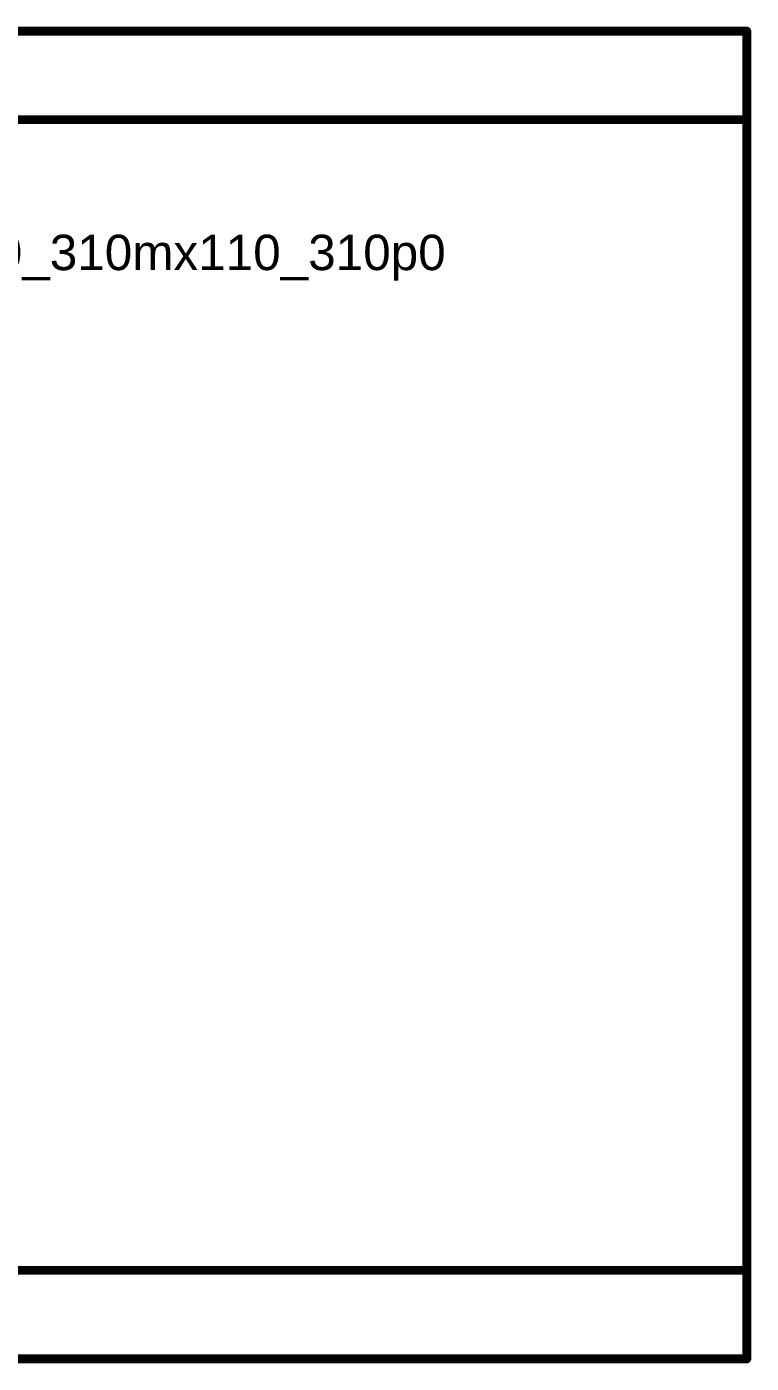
# Model space of a CAD drawing. Header units: inches. Extents: x -5 to 230, y -4 to 159.
# Drawn here: x 183 to 214.2, y 101 to 158.5 of the extents above; entities that cross this region are included whole.
import ezdxf

# ---------------------------------------------------------------- set-up
doc = ezdxf.new("R2010")
doc.units = ezdxf.units.IN
doc.layers.add('Drill Drawing', color=1, linetype='Continuous')
doc.styles.add('Arial', font='', dxfattribs={"height": 0.2})
doc.styles.get('Arial').set_extended_font_data('Arial')

msp = doc.modelspace()

# ---------------------------------------------------------------- linework, layer by layer
at = {"layer": 'Drill Drawing'}
for points in [[(-5.144, 158.342, 0.381, 0.381, 0), (214.048, 158.342, 0.381, 0.381, 0)], [(214.048, 101.192, 0.381, 0.381, 0), (214.048, 158.342, 0.381, 0.381, 0)], [(-5.144, 154.532, 0.381, 0.381, 0), (214.048, 154.532, 0.381, 0.381, 0)], [(-5.144, 105.002, 0.381, 0.381, 0), (214.048, 105.002, 0.381, 0.381, 0)], [(-5.144, 101.192, 0.381, 0.381, 0), (214.048, 101.192, 0.381, 0.381, 0)]]:
    msp.add_lwpolyline(points, format="xyseb", dxfattribs=at)
for points in [[(213.952, 158.342, 0.191, 0.191, 1), (214.143, 158.342, 0.191, 0.191, 1)], [(213.952, 158.342, 0.191, 0.191, 1), (214.143, 158.342, 0.191, 0.191, 1)], [(213.952, 154.532, 0.191, 0.191, 1), (214.143, 154.532, 0.191, 0.191, 1)], [(213.952, 105.002, 0.191, 0.191, 1), (214.143, 105.002, 0.191, 0.191, 1)], [(213.952, 101.192, 0.191, 0.191, 1), (214.143, 101.192, 0.191, 0.191, 1)], [(213.952, 101.192, 0.191, 0.191, 1), (214.143, 101.192, 0.191, 0.191, 1)]]:
    msp.add_lwpolyline(points, format="xyseb", close=True, dxfattribs=at)

# ---------------------------------------------------------------- texts
at = {"layer": 'Drill Drawing', "style": 'Arial'}
msp.add_text('r100_300h60_260r50m110_310mx110_310p0', height=1.524, dxfattribs=at).set_placement((157.169, 148.055))

doc.saveas('drawing.dxf')
